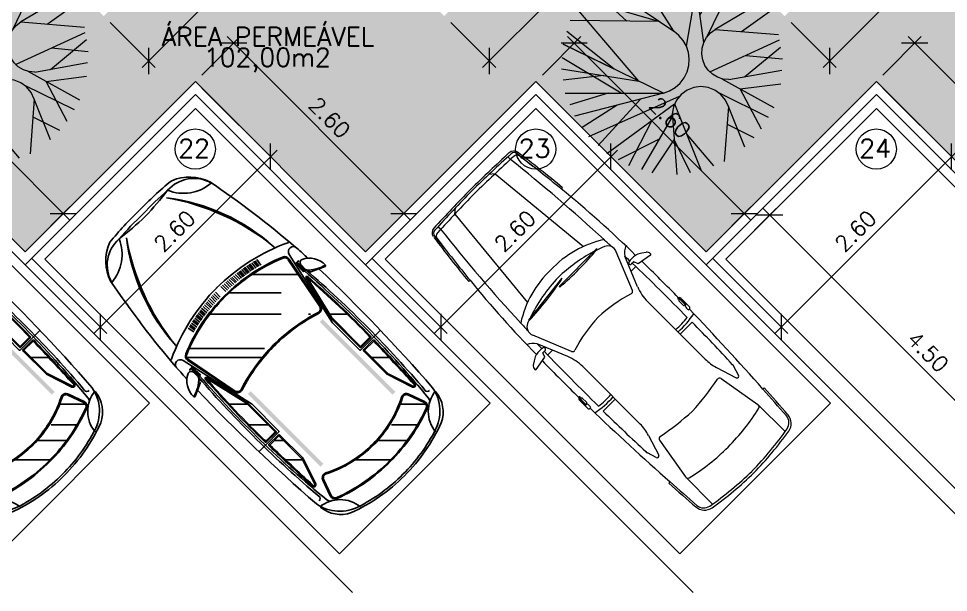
# Model space of a CAD drawing. Header units: millimetres. Extents: x 521 to 1055, y 261 to 520.
# Drawn here: x 554.62 to 564.66, y 462.33 to 468.52 of the extents above; entities that cross this region are included whole.
import ezdxf
from ezdxf.enums import TextEntityAlignment as Align

# ---------------------------------------------------------------- set-up
doc = ezdxf.new("R2010")
doc.units = ezdxf.units.MM
doc.linetypes.add('CONTINU', pattern=[0])
doc.layers.add('0.1', color=8, linetype='Continuous', lineweight=13)
doc.layers.add('layout', color=1, linetype='Continuous')
doc.styles.add('ROMANS', font='romans')
doc.styles.get("Standard").update_dxf_attribs({"font": 'romans.shx'})
doc.dimstyles.new('Fares Eng - 50', dxfattribs={"dimscale": 2, "dimtxt": 0.085, "dimasz": 0.1, "dimexe": 0.05, "dimexo": 0.05, "dimgap": 0.04, "dimtad": 1, "dimzin": 4, "dimdsep": 46, "dimtxsty": 'ROMANS', "dimblk1": 'OBLIQUE', "dimblk2": 'OBLIQUE', "dimsah": 1, "dimcen": 0.05, "dimdle": 0.05, "dimclrd": 8, "dimclre": 8, "dimclrt": 8, "dimaunit": 1, "dimadec": 0, "dimazin": 0, "dimtfac": 1, "dimtix": 1, "dimtmove": 2, "dimatfit": 0, "dimldrblk": 'OPEN90', "dimfxl": 1, "dimtolj": 1, "dimtzin": 0, "dimarcsym": 0})

# ---------------------------------------------------------------- blocks, each defined once
blk = doc.blocks.new('ÁREA')
for p in [(0.00005, 0.003762), (0, 0)]:
    blk.add_attdef('COMPARTIMENTO', text='', height=0.0025).set_placement(p, align=Align.CENTER)
at = {"color": 1}
for p in [(-0.00005, -0.003762), (-0.000099, -0.007523)]:
    blk.add_attdef('ÁREA', text='', height=0.002, dxfattribs=at).set_placement(p, align=Align.CENTER)
blk = doc.blocks.new('_OBLIQUE')
at = {"color": 0, "linetype": 'ByBlock'}
blk.add_line((-0.5, -0.5), (0.5, 0.5), dxfattribs=at)
blk = doc.blocks.new('*D2702')
at = {"layer": '0.1', "color": 8, "linetype": 'CONTINU', "lineweight": -2, "transparency": 16777216}
for p, q in [((563.957, 467.771), (564.768, 466.96)), ((562.788, 465.121), (564.768, 467.101)), ((562.119, 465.932), (562.929, 465.121))]:
    blk.add_line(p, q, dxfattribs=at)
at = {"layer": 'DEFPOINTS', "color": 0, "linetype": 'CONTINU', "lineweight": -2, "transparency": 16777216}
for p in [(563.886, 467.841), (564.697, 467.031), (562.048, 466.003)]:
    blk.add_point(p, dxfattribs=at)
at = {"layer": '0.1', "color": 8, "linetype": 'CONTINU', "lineweight": -2, "transparency": 16777216, "xscale": 0.2, "yscale": 0.2, "zscale": 0.2}
for p, rotation in [((564.697, 467.031), 44.99999999999558), ((562.858, 465.192), 224.9999999999956)]:
    blk.add_blockref('_OBLIQUE', p, dxfattribs=dict(at, rotation=rotation))
at = {"layer": '0.1', "color": 8, "linetype": 'CONTINU', "transparency": 16777216, "insert": (563.661, 466.228), "char_height": 0.17, "attachment_point": 5, "rotation": 45, "style": 'ROMANS'}
blk.add_mtext('\\A1;2.60', dxfattribs=at)
blk = doc.blocks.new('_Open90')
at = {"color": 0, "linetype": 'ByBlock', "lineweight": -2}
for p, q in [((0, 0), (-1, 0)), ((-0.5, 0.5), (0, 0)), ((0, 0), (-0.5, -0.5))]:
    blk.add_line(p, q, dxfattribs=at)
blk = doc.blocks.new('*D2703')
at = {"layer": '0.1', "color": 8, "linetype": 'CONTINU', "lineweight": -2, "transparency": 16777216}
for p, q in [((563.957, 467.912), (564.37, 468.326)), ((566.209, 466.346), (564.229, 468.326)), ((565.795, 466.074), (566.209, 466.487))]:
    blk.add_line(p, q, dxfattribs=at)
at = {"layer": 'DEFPOINTS', "color": 0, "linetype": 'CONTINU', "lineweight": -2, "transparency": 16777216}
for p in [(564.3, 468.255), (563.886, 467.841), (565.725, 466.003)]:
    blk.add_point(p, dxfattribs=at)
at = {"layer": '0.1', "color": 8, "linetype": 'CONTINU', "lineweight": -2, "transparency": 16777216, "xscale": 0.2, "yscale": 0.2, "zscale": 0.2}
for p, rotation in [((564.3, 468.255), 134.9999999999938), ((566.138, 466.416), 314.9999999999938)]:
    blk.add_blockref('_OBLIQUE', p, dxfattribs=dict(at, rotation=rotation))
at = {"layer": '0.1', "color": 8, "linetype": 'CONTINU', "transparency": 16777216, "insert": (565.336, 467.452), "char_height": 0.17, "attachment_point": 5, "rotation": 315, "style": 'ROMANS'}
blk.add_mtext('\\A1;2.60', dxfattribs=at)
blk = doc.blocks.new('*D2704')
at = {"layer": '0.1', "color": 8, "linetype": 'CONTINU', "lineweight": -2, "transparency": 16777216}
for p, q in [((560.28, 467.771), (561.091, 466.96)), ((559.111, 465.121), (561.091, 467.101)), ((558.442, 465.932), (559.252, 465.121))]:
    blk.add_line(p, q, dxfattribs=at)
at = {"layer": 'DEFPOINTS', "color": 0, "linetype": 'CONTINU', "lineweight": -2, "transparency": 16777216}
for p in [(560.209, 467.841), (561.02, 467.031), (558.371, 466.003)]:
    blk.add_point(p, dxfattribs=at)
at = {"layer": '0.1', "color": 8, "linetype": 'CONTINU', "lineweight": -2, "transparency": 16777216, "xscale": 0.2, "yscale": 0.2, "zscale": 0.2}
for p, rotation in [((561.02, 467.031), 44.99999999999558), ((559.182, 465.192), 224.9999999999956)]:
    blk.add_blockref('_OBLIQUE', p, dxfattribs=dict(at, rotation=rotation))
at = {"layer": '0.1', "color": 8, "linetype": 'CONTINU', "transparency": 16777216, "insert": (559.984, 466.228), "char_height": 0.17, "attachment_point": 5, "rotation": 45, "style": 'ROMANS'}
blk.add_mtext('\\A1;2.60', dxfattribs=at)
blk = doc.blocks.new('*D2705')
at = {"layer": '0.1', "color": 8, "linetype": 'CONTINU', "lineweight": -2, "transparency": 16777216}
for p, q in [((560.28, 467.912), (560.694, 468.326)), ((562.532, 466.346), (560.552, 468.326)), ((562.119, 466.074), (562.532, 466.487))]:
    blk.add_line(p, q, dxfattribs=at)
at = {"layer": 'DEFPOINTS', "color": 0, "linetype": 'CONTINU', "lineweight": -2, "transparency": 16777216}
for p in [(560.623, 468.255), (560.209, 467.841), (562.048, 466.003)]:
    blk.add_point(p, dxfattribs=at)
at = {"layer": '0.1', "color": 8, "linetype": 'CONTINU', "lineweight": -2, "transparency": 16777216, "xscale": 0.2, "yscale": 0.2, "zscale": 0.2}
for p, rotation in [((560.623, 468.255), 134.9999999999938), ((562.461, 466.416), 314.9999999999938)]:
    blk.add_blockref('_OBLIQUE', p, dxfattribs=dict(at, rotation=rotation))
at = {"layer": '0.1', "color": 8, "linetype": 'CONTINU', "transparency": 16777216, "insert": (561.659, 467.452), "char_height": 0.17, "attachment_point": 5, "rotation": 315, "style": 'ROMANS'}
blk.add_mtext('\\A1;2.60', dxfattribs=at)
blk = doc.blocks.new('*D2706')
at = {"layer": '0.1', "color": 8, "linetype": 'CONTINU', "lineweight": -2, "transparency": 16777216}
for p, q in [((556.603, 467.771), (557.414, 466.96)), ((555.434, 465.121), (557.414, 467.101)), ((554.765, 465.932), (555.575, 465.121))]:
    blk.add_line(p, q, dxfattribs=at)
at = {"layer": 'DEFPOINTS', "color": 0, "linetype": 'CONTINU', "lineweight": -2, "transparency": 16777216}
for p in [(556.532, 467.841), (557.343, 467.031), (554.694, 466.003)]:
    blk.add_point(p, dxfattribs=at)
at = {"layer": '0.1', "color": 8, "linetype": 'CONTINU', "lineweight": -2, "transparency": 16777216, "xscale": 0.2, "yscale": 0.2, "zscale": 0.2}
for p, rotation in [((557.343, 467.031), 44.99999999999558), ((555.505, 465.192), 224.9999999999956)]:
    blk.add_blockref('_OBLIQUE', p, dxfattribs=dict(at, rotation=rotation))
at = {"layer": '0.1', "color": 8, "linetype": 'CONTINU', "transparency": 16777216, "insert": (556.307, 466.228), "char_height": 0.17, "attachment_point": 5, "rotation": 45, "style": 'ROMANS'}
blk.add_mtext('\\A1;2.60', dxfattribs=at)
blk = doc.blocks.new('*D2707')
at = {"layer": '0.1', "color": 8, "linetype": 'CONTINU', "lineweight": -2, "transparency": 16777216}
for p, q in [((556.603, 467.912), (557.017, 468.326)), ((558.855, 466.346), (556.875, 468.326)), ((558.442, 466.074), (558.855, 466.487))]:
    blk.add_line(p, q, dxfattribs=at)
at = {"layer": 'DEFPOINTS', "color": 0, "linetype": 'CONTINU', "lineweight": -2, "transparency": 16777216}
for p in [(556.946, 468.255), (556.532, 467.841), (558.371, 466.003)]:
    blk.add_point(p, dxfattribs=at)
at = {"layer": '0.1', "color": 8, "linetype": 'CONTINU', "lineweight": -2, "transparency": 16777216, "xscale": 0.2, "yscale": 0.2, "zscale": 0.2}
for p, rotation in [((556.946, 468.255), 134.9999999999938), ((558.784, 466.416), 314.9999999999938)]:
    blk.add_blockref('_OBLIQUE', p, dxfattribs=dict(at, rotation=rotation))
at = {"layer": '0.1', "color": 8, "linetype": 'CONTINU', "transparency": 16777216, "insert": (557.982, 467.452), "char_height": 0.17, "attachment_point": 5, "rotation": 315, "style": 'ROMANS'}
blk.add_mtext('\\A1;2.60', dxfattribs=at)
blk = doc.blocks.new('*D2709')
at = {"layer": '0.1', "color": 8, "linetype": 'CONTINU', "lineweight": -2, "transparency": 16777216}
for p, q in [((552.926, 467.912), (553.34, 468.326)), ((555.178, 466.346), (553.198, 468.326)), ((554.765, 466.074), (555.178, 466.487))]:
    blk.add_line(p, q, dxfattribs=at)
at = {"layer": 'DEFPOINTS', "color": 0, "linetype": 'CONTINU', "lineweight": -2, "transparency": 16777216}
for p in [(553.269, 468.255), (552.855, 467.841), (554.694, 466.003)]:
    blk.add_point(p, dxfattribs=at)
at = {"layer": '0.1', "color": 8, "linetype": 'CONTINU', "lineweight": -2, "transparency": 16777216, "xscale": 0.2, "yscale": 0.2, "zscale": 0.2}
for p, rotation in [((553.269, 468.255), 134.9999999999938), ((555.107, 466.416), 314.9999999999938)]:
    blk.add_blockref('_OBLIQUE', p, dxfattribs=dict(at, rotation=rotation))
at = {"layer": '0.1', "color": 8, "linetype": 'CONTINU', "transparency": 16777216, "insert": (554.305, 467.452), "char_height": 0.17, "attachment_point": 5, "rotation": 315, "style": 'ROMANS'}
blk.add_mtext('\\A1;2.60', dxfattribs=at)
blk = doc.blocks.new('*D2717')
at = {"layer": '0.1', "color": 8, "linetype": 'CONTINU', "lineweight": -2, "transparency": 16777216}
for p, q in [((557.452, 470.316), (557.936, 469.831)), ((555.957, 467.993), (557.936, 469.973)), ((555.613, 468.478), (556.098, 467.993))]:
    blk.add_line(p, q, dxfattribs=at)
at = {"layer": 'DEFPOINTS', "color": 0, "linetype": 'CONTINU', "lineweight": -2, "transparency": 16777216}
for p in [(557.381, 470.387), (557.866, 469.902), (555.542, 468.548)]:
    blk.add_point(p, dxfattribs=at)
at = {"layer": '0.1', "color": 8, "linetype": 'CONTINU', "lineweight": -2, "transparency": 16777216, "xscale": 0.2, "yscale": 0.2, "zscale": 0.2}
for p, rotation in [((557.866, 469.902), 44.99999999999823), ((556.027, 468.064), 224.9999999999982)]:
    blk.add_blockref('_OBLIQUE', p, dxfattribs=dict(at, rotation=rotation))
at = {"layer": '0.1', "color": 8, "linetype": 'CONTINU', "transparency": 16777216, "insert": (556.83, 469.099), "char_height": 0.17, "attachment_point": 5, "rotation": 45, "style": 'ROMANS'}
blk.add_mtext('\\A1;2.60', dxfattribs=at)
blk = doc.blocks.new('*D2719')
at = {"layer": '0.1', "color": 8, "linetype": 'CONTINU', "lineweight": -2, "transparency": 16777216}
for p, q in [((561.129, 470.316), (561.613, 469.831)), ((559.634, 467.993), (561.613, 469.973)), ((559.29, 468.478), (559.775, 467.993))]:
    blk.add_line(p, q, dxfattribs=at)
at = {"layer": 'DEFPOINTS', "color": 0, "linetype": 'CONTINU', "lineweight": -2, "transparency": 16777216}
for p in [(561.058, 470.387), (561.543, 469.902), (559.219, 468.548)]:
    blk.add_point(p, dxfattribs=at)
at = {"layer": '0.1', "color": 8, "linetype": 'CONTINU', "lineweight": -2, "transparency": 16777216, "xscale": 0.2, "yscale": 0.2, "zscale": 0.2}
for p, rotation in [((561.543, 469.902), 44.99999999999823), ((559.704, 468.064), 224.9999999999982)]:
    blk.add_blockref('_OBLIQUE', p, dxfattribs=dict(at, rotation=rotation))
at = {"layer": '0.1', "color": 8, "linetype": 'CONTINU', "transparency": 16777216, "insert": (560.507, 469.099), "char_height": 0.17, "attachment_point": 5, "rotation": 45, "style": 'ROMANS'}
blk.add_mtext('\\A1;2.60', dxfattribs=at)
blk = doc.blocks.new('*D2721')
at = {"layer": '0.1', "color": 8, "linetype": 'CONTINU', "lineweight": -2, "transparency": 16777216}
for p, q in [((564.806, 470.316), (565.29, 469.831)), ((563.31, 467.993), (565.29, 469.973)), ((562.967, 468.478), (563.452, 467.993))]:
    blk.add_line(p, q, dxfattribs=at)
at = {"layer": 'DEFPOINTS', "color": 0, "linetype": 'CONTINU', "lineweight": -2, "transparency": 16777216}
for p in [(564.735, 470.387), (565.22, 469.902), (562.896, 468.548)]:
    blk.add_point(p, dxfattribs=at)
at = {"layer": '0.1', "color": 8, "linetype": 'CONTINU', "lineweight": -2, "transparency": 16777216, "xscale": 0.2, "yscale": 0.2, "zscale": 0.2}
for p, rotation in [((565.22, 469.902), 44.99999999999823), ((563.381, 468.064), 224.9999999999982)]:
    blk.add_blockref('_OBLIQUE', p, dxfattribs=dict(at, rotation=rotation))
at = {"layer": '0.1', "color": 8, "linetype": 'CONTINU', "transparency": 16777216, "insert": (564.184, 469.099), "char_height": 0.17, "attachment_point": 5, "rotation": 45, "style": 'ROMANS'}
blk.add_mtext('\\A1;2.60', dxfattribs=at)
blk = doc.blocks.new('*D3017')
at = {"layer": '0.1', "color": 8, "linetype": 'CONTINU', "lineweight": -2, "transparency": 16777216}
for p, q in [((562.331, 465.994), (562.805, 466.469)), ((565.987, 463.145), (562.663, 466.469)), ((565.513, 462.812), (565.987, 463.287))]:
    blk.add_line(p, q, dxfattribs=at)
at = {"layer": 'DEFPOINTS', "color": 0, "linetype": 'CONTINU', "lineweight": -2, "transparency": 16777216}
for p in [(562.734, 466.398), (562.26, 465.924), (565.442, 462.742)]:
    blk.add_point(p, dxfattribs=at)
at = {"layer": '0.1', "color": 8, "linetype": 'CONTINU', "lineweight": -2, "transparency": 16777216, "xscale": 0.2, "yscale": 0.2, "zscale": 0.2}
for p, rotation in [((562.734, 466.398), 135), ((565.916, 463.216), 315)]:
    blk.add_blockref('_OBLIQUE', p, dxfattribs=dict(at, rotation=rotation))
at = {"layer": '0.1', "color": 8, "linetype": 'CONTINU', "transparency": 16777216, "insert": (564.442, 464.924), "char_height": 0.17, "attachment_point": 5, "rotation": 315, "style": 'ROMANS'}
blk.add_mtext('\\A1;4.50', dxfattribs=at)
blk = doc.blocks.new('Car')
at = {"layer": 'layout', "color": 8}
for p, q in [((-44.43, -116.85), (-45.51, -110.71)), ((-42.49, -116.36), (-43.57, -110.21)), ((-41.09, -116.03), (-42.02, -109.83)), ((-39.13, -115.58), (-40.07, -109.37)), ((-37.18, -115.15), (-38.11, -108.94)), ((-35.76, -114.86), (-36.55, -108.6)), ((-33.8, -114.47), (-34.58, -108.2)), ((-31.83, -114.1), (-32.61, -107.82)), ((-30.4, -113.85), (-31.03, -107.55)), ((-28.42, -113.52), (-29.04, -107.35)), ((-26.44, -113.22), (-27.05, -107.15)), ((-25.01, -112.96), (-25.46, -106.96)), ((-23.02, -112.81), (-23.5, -106.37)), ((-21.18, -112.51), (-21.34, -106.1)), ((-19.19, -112.29), (-19.35, -105.87)), ((-17.19, -112.08), (-17.35, -105.66)), ((-15.75, -111.95), (-15.75, -105.51)), ((-13.75, -111.84), (-13.75, -105.34)), ((-11.75, -111.64), (-11.75, -105.19)), ((-9.75, -111.52), (-9.75, -105.07)), ((-7.75, -111.42), (-7.75, -104.97)), ((-5.75, -111.35), (-5.75, -104.89)), ((-3.75, -111.3), (-3.75, -104.83)), ((3.75, -111.3), (3.75, -104.83)), ((5.75, -111.35), (5.75, -104.89)), ((7.75, -111.42), (7.75, -104.97)), ((9.75, -111.52), (9.75, -105.07)), ((11.75, -111.64), (11.75, -105.19)), ((13.75, -111.84), (13.75, -105.34)), ((15.75, -111.95), (15.75, -105.51)), ((17.19, -112.08), (17.35, -105.66)), ((19.19, -112.29), (19.35, -105.87)), ((21.18, -112.51), (21.34, -106.1)), ((23.02, -112.81), (23.5, -106.37)), ((25.01, -112.96), (25.46, -106.96)), ((26.44, -113.22), (27.05, -107.15)), ((28.42, -113.52), (29.04, -107.35)), ((30.4, -113.85), (31.03, -107.55)), ((31.83, -114.1), (32.61, -107.82)), ((33.8, -114.47), (34.58, -108.2)), ((35.76, -114.86), (36.55, -108.6)), ((37.18, -115.15), (38.11, -108.94)), ((39.13, -115.58), (40.07, -109.37)), ((41.09, -116.03), (42.02, -109.83)), ((42.49, -116.36), (43.57, -110.21)), ((44.43, -116.85), (45.51, -110.71)), ((25.24, -163.06), (-22.09, -115.73)), ((39.58, -148.72), (5.2, -114.34)), ((63.09, -147.96), (32.62, -117.49)), ((-53.79, -202.87), (-70.44, -128.84)), ((-15.9, -179.27), (-66.05, -129.13)), ((-8.41, -174.64), (-58.24, -124.81)), ((53.79, -202.87), (70.44, -128.84)), ((-67.28, -131.91), (-57.03, -183.84)), ((-66.3, -131.69), (-56.05, -183.63)), ((56.05, -183.63), (66.3, -131.69)), ((57.03, -183.84), (67.28, -131.91)), ((-71.36, -149.65), (-71.45, -143.34)), ((-70.36, -149.36), (-70.51, -139.97)), ((-69.36, -149.11), (-69.51, -139.91)), ((-68.41, -148.9), (-68.73, -139.87)), ((68.41, -148.9), (68.73, -139.87)), ((69.36, -149.11), (69.51, -139.91)), ((70.36, -149.36), (70.51, -139.97)), ((71.36, -149.65), (71.45, -143.34)), ((-86.25, -160.56), (-73.15, -154.66)), ((-72.41, -153.97), (-71.35, -150.37)), ((-56.87, -198.54), (-66.97, -155.83)), ((-55.9, -198.31), (-66, -155.6)), ((55.9, -198.31), (66, -155.6)), ((56.87, -198.54), (66.97, -155.83)), ((72.41, -153.97), (71.35, -150.37)), ((86.25, -160.56), (73.15, -154.66)), ((44.78, -182.6), (43.44, -181.26)), ((-56.77, -200.19), (-68.78, -188.17)), ((-56.77, -237.2), (-56.77, -199.46)), ((-55.77, -237.2), (-55.77, -199.46)), ((55.77, -237.2), (55.77, -199.46)), ((56.77, -237.2), (56.77, -199.46)), ((69.26, -207.08), (57.61, -195.43)), ((-53.77, -238.7), (-53.77, -203.1)), ((53.77, -238.7), (53.77, -203.1)), ((-56.77, -227.76), (-69.33, -215.2)), ((-80.7, -239.7), (-54.77, -239.7)), ((-68.29, -237.2), (-69.16, -236.33)), ((-69.14, -237.2), (-56.77, -237.2)), ((-69.14, -238.2), (-56.77, -238.2)), ((-56.77, -241.37), (-69.05, -241.37)), ((-56.77, -242.37), (-69.05, -242.37)), ((-56.77, -248.72), (-62.9, -242.59)), ((-56.77, -272.37), (-56.77, -242.37)), ((-55.77, -272.37), (-55.77, -242.37)), ((80.7, -239.7), (54.77, -239.7)), ((55.77, -272.37), (55.77, -242.37)), ((69.14, -237.2), (56.77, -237.2)), ((69.14, -238.2), (56.77, -238.2)), ((56.77, -241.37), (69.05, -241.37)), ((56.77, -242.37), (69.05, -242.37)), ((56.77, -272.37), (56.77, -242.37)), ((68.35, -263.53), (56.77, -251.95)), ((-57.03, -273.82), (-68.34, -262.52)), ((-65.15, -298.28), (-56.97, -273.63)), ((-64.2, -298.6), (-56.02, -273.95)), ((64.2, -298.6), (56.02, -273.95)), ((65.15, -298.28), (56.97, -273.63)), ((-57.23, -300.94), (-62.7, -316.26)), ((-56.28, -301.28), (-61.75, -316.6)), ((61.89, -318.84), (44.86, -301.81)), ((61.75, -316.6), (56.28, -301.28)), ((62.7, -316.26), (57.23, -300.94)), ((1.56, -332.42), (-21.83, -309.02)), ((25.07, -330.56), (5.54, -311.03)), ((42.49, -327.02), (25.24, -309.77))]:
    blk.add_line(p, q, dxfattribs=at)
for centre, radius, start, end in [((-7.78, -326.68), 326.77, 88.63509, 95.77261), ((7.78, -326.68), 326.77, 84.22739, 91.36491), ((-34.26, -38.31), 32.93, 86.56245, 164.49582), ((-69.02, 10.38), 39.99, 274.33929, 336.71898), ((-25.61, -41.18), 42.46, 111.77904, 161.65444), ((-40.25, -4.54), 3, 97.67397, 111.77904), ((-10.03, -339.28), 334.59, 88.28197, 93.81346), ((10.07, 328.42), 336.52, 262.76955, 268.28512), ((10.03, -339.28), 334.59, 86.18654, 91.71803), ((-10.07, 328.42), 336.52, 271.71488, 277.23045), ((34.26, -38.31), 32.93, 15.50418, 93.43755), ((69.02, 10.38), 39.99, 203.28102, 265.66071), ((40.25, -4.54), 3, 68.22096, 82.32603), ((25.61, -41.18), 42.46, 18.34556, 68.22096), ((122.71, -124.56), 188.48, 142.42971, 176.62369), ((155.62, -136.85), 222.3, 145.09295, 173.96045), ((-155.62, -136.85), 222.3, 6.03955, 34.90705), ((-122.71, -124.56), 188.48, 3.37631, 37.57029), ((866.83, -205.61), 949.54, 169.20805, 175.34334), ((-866.83, -205.61), 949.54, 4.65666, 10.79195), ((0.52, -286.47), 183.69, 90, 115.07814), ((-0.52, -286.47), 183.69, 64.92186, 90), ((-64.45, -113.59), 1, 172.72578, 290.59687), ((0.02, -280.42), 167.16, 90.00647, 112.62321), ((-0.02, -280.42), 167.16, 67.37679, 89.99353), ((64.45, -113.59), 1, 249.40313, 7.27422), ((-77.76, -119.19), 1, 174.77267, 295.07814), ((0.02, -280.45), 166.19, 90.00846, 112.62516), ((-0.02, -280.42), 166.16, 67.37679, 89.99349), ((77.76, -119.19), 1, 244.92186, 5.22733), ((1565.62, -198.2), 1646.72, 177.62048, 178.09716), ((-75.03, -129.55), 4.65, 8.74906, 183.51846), ((-62.41, -130.76), 5, 111.95359, 193.30168), ((-62.41, -130.76), 4, 111.95359, 193.55432), ((62.41, -130.76), 4.01, 346.52867, 68.12941), ((62.41, -130.76), 5, 346.69832, 68.04641), ((75.03, -129.55), 4.65, 356.48154, 171.25094), ((-1565.62, -198.2), 1646.72, 1.90284, 2.37952), ((-72.5, -140.1), 1, 0.88902, 98.06761), ((-71.51, -139.99), 1, 0.88902, 95.22344), ((-70.51, -139.92), 1, 0.88902, 92.38995), ((-69.73, -139.9), 1, 2.00313, 90.18429), ((69.73, -139.9), 1, 89.81571, 177.99687), ((70.51, -139.92), 1, 87.61005, 179.11098), ((71.51, -139.99), 1, 84.77656, 179.11098), ((72.5, -140.1), 1, 81.93239, 179.11098), ((-67.04, -159.13), 20.41, 115.20324, 181.93489), ((-74.45, -143.38), 3, 0.88902, 115.20324), ((74.45, -143.38), 3, 64.79676, 179.11098), ((67.04, -159.13), 20.41, 358.06511, 64.79676), ((-94.89, -128.71), 31.99, 283.47064, 317.39271), ((940.68, -224.07), 1014.72, 175.8385, 184.81509), ((936.35, -221.13), 1008.45, 175.93968, 185.43335), ((-72.36, -149.67), 1, 287.94037, 0.88902), ((-71.36, -149.37), 1, 285.26496, 0.88902), ((770.41, -218.88), 840.75, 175.69294, 181.2505), ((-70.36, -149.13), 1, 282.62123, 0.88902), ((770.41, -218.88), 839.75, 175.69435, 181.2501), ((-69.41, -148.93), 1, 280.11964, 2.00313), ((-66.97, -155.83), 1, 13.30168, 174.5453), ((66.97, -155.83), 1, 5.4547, 166.69832), ((-770.41, -218.88), 839.75, 358.7499, 4.30565), ((-936.35, -221.13), 1008.45, 354.56665, 4.06032), ((-770.41, -218.88), 840.75, 358.7495, 4.30706), ((69.41, -148.93), 1, 177.99687, 259.88036), ((70.36, -149.13), 1, 179.11098, 257.37877), ((71.36, -149.37), 1, 179.11098, 254.73504), ((-940.68, -224.07), 1014.72, 355.18491, 4.1615), ((94.89, -128.71), 31.99, 222.60729, 256.52936), ((72.36, -149.67), 1, 179.11098, 252.05963), ((73.37, -153.69), 1, 196.42989, 257.76689), ((-86.47, -159.58), 1, 193.81658, 282.23311), ((1565.62, -198.2), 1646.72, 178.60166, 183.97585), ((-1565.62, -198.2), 1646.72, 356.02415, 1.39834), ((86.47, -159.58), 1, 257.76689, 346.18342), ((0, -344.99), 166.48, 90, 107.81843), ((0, -344.99), 165.48, 90, 107.81843), ((0, -344.99), 166.48, 72.18157, 90), ((0, -344.99), 165.48, 72.18157, 90), ((-52.17, -182.69), 5, 193.30168, 287.81843), ((-52.17, -182.69), 4, 193.55432, 287.81843), ((52.17, -182.69), 5, 252.18157, 346.69832), ((52.17, -182.69), 4, 252.18157, 346.44568), ((-60.77, -199.46), 4, 360, 13.30168), ((-60.77, -199.46), 5, 0, 13.30168), ((60.77, -199.46), 5, 166.69832, 180), ((60.77, -199.46), 4, 166.69832, 180), ((-54.77, -203.1), 1, 0, 13.30168), ((54.77, -203.1), 1, 166.69832, 180), ((-69.14, -237.2), 1, 181.58349, 270), ((-69.05, -242.37), 1, 90, 181.10658), ((9004.64, 48.66), 9079.35, 181.83701, 182.188638), ((9004.64, 48.66), 9078.35, 181.837091, 182.188581), ((-56.77, -237.2), 1, 270, 0), ((-56.77, -242.37), 1, 0, 90), ((-54.77, -238.7), 1, 270, 0), ((54.77, -238.7), 1, 180, 270), ((56.77, -237.2), 1, 180, 270), ((56.77, -242.37), 1, 90, 180), ((-9004.64, 48.66), 9078.35, 357.811419, 358.162909), ((-9004.64, 48.66), 9079.35, 357.811362, 358.16299), ((69.05, -242.37), 1, 358.89342, 90), ((69.14, -237.2), 1, 270, 358.41651), ((-60.77, -272.37), 4, 341.65255, 360), ((-60.77, -272.37), 5, 341.65255, 360), ((60.77, -272.37), 5, 180, 198.34745), ((60.77, -272.37), 4, 180, 198.34745), ((-66.1, -297.97), 2, 183.07381, 341.65255), ((-66.1, -297.97), 1, 183.44048, 341.65255), ((-52.52, -302.63), 5, 63.13567, 160.34618), ((-52.52, -302.63), 4, 63.13567, 160.34618), ((0, -198.95), 112.22, 243.13567, 270), ((0, -198.95), 111.22, 243.13567, 270), ((0, -198.95), 111.22, 270, 296.86433), ((0, -198.95), 112.22, 270, 296.86433), ((52.52, -302.63), 5, 19.65382, 116.86433), ((52.52, -302.63), 4, 19.65382, 116.86433), ((66.1, -297.97), 2, 198.34745, 356.92619), ((66.1, -297.97), 1, 198.34745, 356.55952), ((-39.09, -305.57), 38.64, 190.15024, 253.62481), ((-73.29, -309.38), 3, 270, 5.58191), ((39.09, -305.57), 38.64, 286.37519, 349.84976), ((73.29, -309.38), 3, 174.41809, 270), ((-79.74, -346.47), 30, 5.25839, 84.71276), ((-46.79, -314.36), 30, 185.58191, 244.44103), ((-62.59, -316.14), 5, 185.43335, 247.79793), ((-57.99, -317.94), 5, 160.34618, 249.50595), ((-57.99, -317.94), 4, 160.34618, 249.50595), ((0, -162.8), 170.63, 249.50595, 270), ((0, -162.8), 169.63, 249.50595, 270), ((0, -162.8), 169.63, 270, 290.49405), ((0, -162.8), 170.63, 270, 290.49405), ((79.74, -346.47), 30, 95.28724, 174.74161), ((57.99, -317.94), 4, 290.49405, 19.65382), ((57.99, -317.94), 5, 290.49405, 19.65382), ((46.79, -314.36), 30, 295.55897, 354.41809), ((62.59, -316.14), 5, 292.20207, 354.56665), ((0, -181.6), 170.63, 249.50595, 270), ((0, -181.6), 168.63, 252.23915, 270), ((0, -181.6), 170.63, 270, 290.49405), ((0, -181.6), 168.63, 270, 287.76085)]:
    blk.add_arc(centre, radius, start, end, dxfattribs=at)
for points in [[(-49.6, -290.37), (-45.84, -290.37), (-49.6, -194.01), (-45.84, -194.01)], [(49.6, -290.37), (45.84, -290.37), (49.6, -194.01), (45.84, -194.01)]]:
    blk.add_solid(points, dxfattribs=at)
blk = doc.blocks.new('TEMPRA3')
for p, q in [((-0.157, 0.823), (-0.131, 0.862)), ((-0.075, 0.872), (-0.101, 0.713)), ((-0.085, 0.882), (-0.082, 0.882)), ((-1.26, 0.697), (-1.26, 0.716)), ((-0.101, 0.713), (-0.151, 0.694)), ((1.806, 0.709), (1.807, 0.728)), ((0.058, 0.464), (-0.363, 0.637)), ((0.069, 0.533), (-0.261, 0.669)), ((-0.151, 0.694), (-0.151, 0.656)), ((-0.098, 0.674), (-0.098, 0.602)), ((0.756, 0.496), (0.756, 0.679)), ((1.515, 0.629), (1.414, 0.659)), ((1.287, 0.519), (1.517, 0.592)), ((1.406, 0.471), (1.886, 0.553)), ((0.687, 0.496), (0.259, 0.496)), ((1.136, 0.496), (0.756, 0.496)), ((0.058, -0.464), (-0.363, -0.637)), ((0.687, -0.496), (0.259, -0.496)), ((1.136, -0.496), (0.756, -0.496)), ((0.756, -0.496), (0.756, -0.679)), ((1.406, -0.471), (1.886, -0.553)), ((0.069, -0.533), (-0.261, -0.669)), ((-0.098, -0.674), (-0.098, -0.602)), ((1.287, -0.519), (1.517, -0.592)), ((-1.26, -0.697), (-1.26, -0.716)), ((-0.151, -0.694), (-0.151, -0.656)), ((-0.101, -0.713), (-0.151, -0.694)), ((1.515, -0.629), (1.414, -0.659)), ((-0.075, -0.872), (-0.101, -0.713)), ((1.806, -0.709), (1.807, -0.728)), ((-0.157, -0.823), (-0.131, -0.862)), ((-0.085, -0.882), (-0.082, -0.882))]:
    blk.add_line(p, q)
at = {"color": 9}
for p, q in [((0.49, 0.777), (0.614, 0.777)), ((0.49, 0.767), (0.567, 0.767)), ((0.577, 0.757), (0.577, 0.748)), ((0.634, 0.757), (0.634, 0.748)), ((-1.869, 0.63), (-1.647, 0.654)), ((-1.875, 0.533), (-1.914, 0.533)), ((-0.527, 0.509), (-0.536, 0.509)), ((-0.536, 0.509), (-0.532, -0.064)), ((1.886, 0.553), (2.3, 0.553)), ((-1.881, 0.307), (-0.653, 0.428)), ((0.687, 0.496), (0.756, 0.496)), ((-1.881, 0.307), (-1.924, 0.254)), ((-0.568, 0.016), (-0.577, 0.017)), ((-0.568, 0.015), (-0.577, 0.014)), ((-0.577, 0.014), (-0.51, -0.555)), ((-0.532, -0.064), (-0.523, -0.064)), ((-1.881, -0.308), (-1.924, -0.255)), ((-1.881, -0.307), (-0.653, -0.428)), ((0.687, -0.496), (0.756, -0.496)), ((-1.875, -0.533), (-1.914, -0.533)), ((-0.51, -0.555), (-0.501, -0.554)), ((1.886, -0.553), (2.3, -0.553)), ((-1.869, -0.631), (-1.647, -0.655)), ((0.49, -0.767), (0.567, -0.767)), ((0.49, -0.777), (0.614, -0.777)), ((0.577, -0.757), (0.577, -0.748)), ((0.634, -0.757), (0.634, -0.748))]:
    blk.add_line(p, q, dxfattribs=at)
for points in [[(0.486, 0.76), (0.486, 0.749, 0.414214), (0.496, 0.739), (0.558, 0.739, 0.414214), (0.568, 0.749), (0.568, 0.759)], [(0.486, -0.76), (0.486, -0.749, -0.414214), (0.496, -0.739), (0.558, -0.739, -0.414214), (0.568, -0.749), (0.568, -0.759)]]:
    blk.add_lwpolyline(points, format="xyb", dxfattribs=at)
for centre, radius, start, end in [((0.052, 0.685), 0.25, 146.5293, 160.4209), ((-0.079, 0.816), 0.0696, 117.5198, 138.9652), ((-0.092, 0.841), 0.0416, 80.8067, 117.5198), ((-0.083, 0.874), 0.00833, 350.8067, 80.8067), ((0.026, -12.748), 13.526, 95.4579, 98.0767), ((-0.091, -10.408), 11.166, 90.4891, 96.0118), ((0.075, 0.7), 0.267, 168.223, 189.9837), ((-0.143, 0.755), 0.0434, 160.4209, 180), ((0.213, -22.305), 23.067, 89.3717, 90.7606), ((0.213, -22.305), 23.067, 89.0973, 89.3437), ((0.115, -25.837), 26.599, 86.3544, 88.8806), ((0.028, -29.336), 30.117, 85.8738, 86.6125), ((-1.864, 0.574), 0.07, 98.0767, 178.0551), ((-0.403, 0.55), 0.0959, 65.2249, 157.5632), ((0.355, -17.256), 17.935, 91.743, 91.9698), ((0.355, -17.256), 17.935, 88.9571, 91.6179), ((-0.298, 0.555), 0.987, 356.5337, 7.1274), ((0.636, -17.099), 17.778, 87.5716, 89.6146), ((1.385, 0.564), 0.1, 73.296, 87.5716), ((1.509, 0.61), 0.02, 295.0881, 73.296), ((2.183, 0.56), 0.144, 10.2757, 85.2864), ((46.287, -1.061), 48.25, 178.0551, 178.7396), ((1.08, -0.033), 1.689, 158.4883, 161.8833), ((0.259, 0.996), 0.5, 247.6625, 270), ((1.136, 0.996), 0.5, 270, 287.5892), ((1.892, 0.523), 0.03, 17.6685, 101.6613), ((-0.298, 0.005), 2.281, 359.8835, 13.3775), ((-1.242, -0.033), 3.619, 0.5277, 9.8398), ((1.08, -0.033), 1.689, 163.0258, 178.8872), ((1.496, -0.036), 1.496, 161.9012, 178.6096), ((0.046, 0.438), 0.0288, 340.8387, 65.2249), ((1.415, 0.442), 0.03, 107.5892, 190.5643), ((-1.901, -0.176), 3.343, 3.0173, 10.5643), ((1.08, 0.033), 1.689, 181.1128, 199.382), ((-1.901, 0.176), 3.343, 349.4357, 356.9827), ((-0.298, -0.005), 2.281, 346.6225, 0.1165), ((-1.242, 0.033), 3.619, 350.1602, 359.4723), ((46.287, 1.06), 48.25, 181.2604, 181.9449), ((1.496, 0.036), 1.496, 181.3904, 198.0988), ((0.046, -0.438), 0.0288, 294.7751, 19.1613), ((0.259, -0.996), 0.5, 90, 112.3375), ((-0.298, -0.555), 0.987, 352.8726, 3.4663), ((1.136, -0.996), 0.5, 72.4108, 90), ((1.415, -0.442), 0.03, 169.4357, 252.4108), ((-1.864, -0.575), 0.07, 181.9449, 261.9233), ((1.08, 0.033), 1.689, 200.3288, 201.5117), ((1.08, 0.033), 1.689, 200.3288, 201.5117), ((-0.403, -0.55), 0.0959, 202.4368, 294.7751), ((1.509, -0.61), 0.02, 286.704, 64.9119), ((1.892, -0.523), 0.03, 258.3387, 342.3315), ((2.183, -0.56), 0.144, 274.7136, 349.7243), ((0.026, 12.748), 13.526, 261.9735, 264.5421), ((-0.091, 10.408), 11.166, 263.9882, 269.5109), ((0.355, 17.256), 17.935, 268.0302, 268.257), ((0.075, -0.7), 0.267, 170.0163, 191.777), ((0.355, 17.256), 17.935, 268.3821, 271.0429), ((0.636, 17.099), 17.778, 270.3854, 272.4284), ((1.385, -0.564), 0.1, 272.4284, 286.704), ((0.028, 29.336), 30.117, 273.3875, 274.1262), ((-0.143, -0.755), 0.0434, 180, 199.5791), ((0.052, -0.685), 0.25, 199.5791, 213.4707), ((0.213, 22.305), 23.067, 269.2394, 270.6283), ((0.213, 22.305), 23.067, 270.6563, 270.9027), ((0.115, 25.837), 26.599, 271.1194, 273.6456), ((-0.079, -0.816), 0.0696, 221.0348, 242.4802), ((-0.092, -0.841), 0.0416, 242.4802, 279.1933), ((-0.083, -0.874), 0.00833, 279.1933, 9.1933)]:
    blk.add_arc(centre, radius, start, end)
for centre, radius, start, end in [((-0.144, 0.846), 0.212, 204.7842, 236.5367), ((0.49, 0.751), 0.0263, 91.9264, 184.8104), ((0.47, 0.753), 0.0061, 200.0424, 315.2534), ((0.49, 0.751), 0.0164, 92.1313, 187.2433), ((0.567, 0.757), 0.01, 0, 90), ((0.606, 0.816), 0.0733, 246.8341, 293.1659), ((0.614, 0.757), 0.02, 0, 90), ((-0.263, 0.555), 0.987, 356.5337, 11.7667), ((0.027, -29.37), 30.131, 85.8821, 86.6147), ((-1.862, 0.581), 0.05, 97.8958, 177.1673), ((0.137, -16.634), 17.284, 92.2713, 96.6835), ((-1.822, 0.581), 0.05, 97.8958, 177.1673), ((0.026, -12.748), 13.506, 95.4656, 97.8958), ((0.402, 0.031), 1.126, 147.4954, 181.5953), ((0.192, -19.533), 20.183, 91.7794, 92.1012), ((-0.17, 0.661), 0.0195, 202.2729, 342.8001), ((2.181, 0.569), 0.115, 10.4548, 85.2928), ((19.555, -0.393), 21.489, 177.397, 178.9536), ((43.913, -1.002), 45.813, 178.0177, 178.7486), ((-4.071, 0.196), 3.558, 355.8109, 5.0412), ((-1.236, -0.033), 3.585, 0.5327, 10.015), ((43.913, 1.002), 45.813, 181.2514, 181.9823), ((0.402, -0.031), 1.126, 178.4047, 212.5046), ((-4.057, -0.683), 3.558, 2.0761, 11.3064), ((-1.236, 0.033), 3.585, 349.985, 359.4673), ((19.555, 0.392), 21.489, 181.0464, 182.603), ((-0.263, -0.555), 0.987, 348.2333, 3.4663), ((-1.862, -0.581), 0.05, 182.8327, 262.1042), ((0.137, 16.634), 17.284, 263.3165, 267.7287), ((-1.822, -0.581), 0.05, 182.8327, 262.1042), ((2.181, -0.569), 0.115, 274.7072, 349.5452), ((0.026, 12.748), 13.506, 262.1042, 264.5344), ((0.192, 19.533), 20.183, 267.8988, 268.2206), ((-0.144, -0.846), 0.212, 123.4633, 155.2158), ((-0.17, -0.661), 0.0195, 17.1999, 157.7271), ((0.027, 29.37), 30.131, 273.3853, 274.1179), ((0.47, -0.753), 0.0061, 44.7466, 159.9576), ((0.49, -0.751), 0.0263, 175.1896, 268.0736), ((0.49, -0.751), 0.0164, 172.7567, 267.8687), ((0.567, -0.757), 0.01, 270, 0), ((0.606, -0.816), 0.0733, 66.8341, 113.1659), ((0.614, -0.757), 0.02, 270, 360)]:
    blk.add_arc(centre, radius, start, end, dxfattribs=at)
blk = doc.blocks.new('ARV1')
for p, q in [((-0.1407, 1.4161), (0.0989, 1.7605)), ((0.4634, 0.4005), (0.2709, 1.7498)), ((0.1949, 0.3431), (0.4235, 1.7048)), ((0.5923, 1.1492), (0.6377, 1.6415)), ((-0.5054, 0.9113), (-0.8423, 1.5681)), ((0.4031, 0.8237), (0.8191, 1.5396)), ((0.5168, 0.4952), (0.9711, 1.4544)), ((-0.7238, 0.7245), (-1.2729, 1.2194)), ((0.755, 0.9984), (1.2545, 1.1977)), ((1.0437, 0.573), (1.4738, 0.8844)), ((0.5591, -0.0523), (1.6313, 0.447)), ((1.095, -0.1252), (1.6493, 0.337)), ((-0.8061, -0.388), (-1.7211, 0.152)), ((1.1112, 0.2048), (1.6793, 0.1529)), ((-1.0745, -0.1172), (-1.7031, -0.1904)), ((0.8557, -0.1699), (1.6686, -0.0184)), ((0.7476, -0.1574), (1.5471, -0.5954)), ((-1.0074, -0.3893), (-1.5974, -0.572)), ((0.6958, -0.3704), (1.4637, -0.7442)), ((-0.8667, -0.5727), (-1.4069, -0.9182)), ((0.0893, -0.4358), (-1.3067, -1.0613)), ((-0.506, -0.477), (-1.1567, -1.1971)), ((-0.3293, -0.8064), (-0.6899, -1.5051)), ((-0.0159, -0.7468), (-0.4854, -1.5654)), ((-0.0071, -0.8135), (0.0586, -1.6373)), ((0.83, -0.8592), (1.2412, -1.0601)), ((-0.2148, -1.0934), (-0.845, -1.418)), ((0.2097, -1.0193), (0.6221, -1.4999))]:
    blk.add_line(p, q)
for points in [[(-0.1872, 0.8633), (-0.1108, 1.7737), (-0.1407, 1.4161), (-0.4881, 1.7122)], [(-1.1556, 1.349), (-0.0013, 0.5719), (-0.6793, 1.6344)], [(-1.4123, 1.0654), (-0.2215, 0.7202), (-1.5994, 0.732)], [(1.365, 1.0398), (0.638, 0.6035), (1.6177, 0.5303)], [(-1.7315, -0.0163), (-0.5369, -0.1994), (-1.4972, 0.9138)], [(0.8557, -0.1699), (0.7651, -0.1613), (0.679, -0.1335), (0.6007, -0.0877), (0.5344, -0.0259), (0.483, 0.0489), (0.4489, 0.1331), (0.434, 0.2225), (0.439, 0.3131), (0.4634, 0.4005), (0.5062, 0.4804), (0.5654, 0.5493), (0.638, 0.6035)], [(-1.67, -0.3938), (-0.1549, -0.3836), (-1.7076, 0.3652), (-0.9208, -0.0143), (-1.6507, 0.558)], [(-0.1549, -0.3836), (-0.0593, -0.3487), (0.0278, -0.2962), (0.1033, -0.2277), (0.1642, -0.1462), (0.2083, -0.0545), (0.2342, 0.044), (0.2404, 0.1456), (0.2272, 0.2464), (0.1949, 0.3431), (0.1448, 0.4315), (0.0786, 0.5088), (-0.0013, 0.5719)], [(0.849, -0.5865), (0.8014, -0.4854), (0.7301, -0.3991), (0.6394, -0.3338), (0.5353, -0.2931), (0.4242, -0.2796), (0.3134, -0.2945), (0.2099, -0.3365), (0.12, -0.4031), (0.0498, -0.4901), (0.0033, -0.5918), (-0.016, -0.702), (-0.0071, -0.8135)], [(1.36, -0.9289), (1.0306, -0.3125), (1.6553, -0.2288)], [(-0.1549, -0.3836), (-0.1549, -0.3836), (-1.526, -0.748)], [(-1.0233, -1.3179), (0.0189, -0.5497), (0.436, -1.5757)], [(1.1033, -1.2124), (0.849, -0.5865), (0.79, -1.4316)], [(-0.3231, -1.6133), (0.0157, -1.1009), (0.262, -1.6039)]]:
    blk.add_lwpolyline(points)

msp = doc.modelspace()

# ---------------------------------------------------------------- hatches: boundary and pattern name
at = {"layer": '0.1', "linetype": 'CONTINU', "lineweight": -2}
h = msp.add_hatch(dxfattribs=at)
h.set_pattern_fill('AR-SAND,_O', color=8, scale=0.005, double=1)
h.set_pattern_definition([(37.5, (539.42038, 464.3058), (-0.0080002, 0.2447066), [0, -0.19304, 0, -0.2159, 0, -0.206375]), (7.5, (539.42038, 464.3058), (0.2247616, 0.3584126), [0, -0.10414, 0, -0.17399, 0, -0.066675]), (327.5, (539.26417, 464.3058), (0.3954962, 0.0007186), [0, -0.0635, 0, -0.2286, 0, -0.29845]), (317.5, (539.26417, 464.3058), (0.3817782, 0.1114647), [0, -0.03175, 0, -0.14986, 0, -0.17145])])
h.paths.add_polyline_path([(553.70393, 470.38693), (551.86546, 468.54845), (550.02698, 470.38693), (548.1885, 468.54845), (546.35002, 470.38693), (544.51155, 468.54845), (540.83459, 472.2254), (540.55175, 471.94256), (542.95591, 469.5384), (539.42038, 466.00286), (539.70322, 465.72002), (541.82454, 467.84134), (543.66302, 466.00286), (545.50149, 467.84134), (547.33997, 466.00286), (549.17845, 467.84134), (551.01693, 466.00286), (552.85541, 467.84134), (554.69388, 466.00286), (556.53236, 467.84134), (558.37084, 466.00286), (560.20932, 467.84134), (562.04779, 466.00286), (563.88627, 467.84134), (565.72475, 466.00286), (567.56323, 467.84134), (569.4017, 466.00286), (571.24018, 467.84134), (574.77572, 464.30581), (575.48282, 465.01291), (571.52302, 468.97271), (573.57363, 471.02332), (573.14937, 471.44759), (572.08871, 470.38693), (570.25023, 468.54845), (568.41175, 470.38693), (566.57328, 468.54845), (564.7348, 470.38693), (562.89632, 468.54845), (561.05784, 470.38693), (559.21937, 468.54845), (557.38089, 470.38693), (555.54241, 468.54845)])
h.paths.add_polyline_path([(555.96556, 468.16734), (558.66556, 468.16734), (558.66556, 468.52448), (555.96556, 468.52448)], flags=24)
h.paths.add_polyline_path([(556.53035, 467.90581), (558.0875, 467.90581), (558.0875, 468.26295), (556.53035, 468.26295)], flags=24)
h.paths.add_polyline_path([(568.70927, 467.57536), (569.13572, 467.1489), (569.31603, 467.32922), (568.88958, 467.75567)], flags=24)
h.paths.add_polyline_path([(565.03231, 467.57536), (565.45876, 467.1489), (565.63908, 467.32922), (565.21262, 467.75567)], flags=24)
h.paths.add_polyline_path([(561.35536, 467.57536), (561.78181, 467.1489), (561.96212, 467.32922), (561.53567, 467.75567)], flags=24)
h.paths.add_polyline_path([(557.6784, 467.57536), (558.10485, 467.1489), (558.28517, 467.32922), (557.85871, 467.75567)], flags=24)
h.paths.add_polyline_path([(554.00145, 467.57536), (554.4279, 467.1489), (554.60821, 467.32922), (554.18176, 467.75567)], flags=24)
h.paths.add_polyline_path([(550.32449, 467.57536), (550.75094, 467.1489), (550.93126, 467.32922), (550.5048, 467.75567)], flags=24)
h.paths.add_polyline_path([(546.64754, 467.57536), (547.07399, 467.1489), (547.2543, 467.32922), (546.82785, 467.75567)], flags=24)
h.paths.add_polyline_path([(543.09505, 467.69983), (543.52151, 467.27338), (543.70182, 467.45369), (543.27537, 467.88014)], flags=24)
h.paths.add_polyline_path([(545.67592, 468.7961), (546.10238, 469.22255), (545.92206, 469.40286), (545.49561, 468.97641)], flags=24)
h.paths.add_polyline_path([(549.35288, 468.7961), (549.77933, 469.22255), (549.59902, 469.40286), (549.17257, 468.97641)], flags=24)
h.paths.add_polyline_path([(553.02983, 468.7961), (553.45629, 469.22255), (553.27597, 469.40286), (552.84952, 468.97641)], flags=24)
h.paths.add_polyline_path([(556.70679, 468.7961), (557.13324, 469.22255), (556.95293, 469.40286), (556.52648, 468.97641)], flags=24)
h.paths.add_polyline_path([(560.38374, 468.7961), (560.8102, 469.22255), (560.62988, 469.40286), (560.20343, 468.97641)], flags=24)
h.paths.add_polyline_path([(564.0607, 468.7961), (564.48715, 469.22255), (564.30684, 469.40286), (563.88039, 468.97641)], flags=24)
h.paths.add_polyline_path([(567.73765, 468.7961), (568.16411, 469.22255), (567.98379, 469.40286), (567.55734, 468.97641)], flags=24)

# ---------------------------------------------------------------- linework, layer by layer
at = {"layer": '0.1', "color": 8}
for p, q in [((552.85541, 467.84134), (554.69388, 466.00286)), ((554.69388, 466.00286), (556.53236, 467.84134)), ((556.53236, 467.84134), (558.37084, 466.00286)), ((558.37084, 466.00286), (560.20932, 467.84134)), ((560.20932, 467.84134), (562.04779, 466.00286)), ((562.04779, 466.00286), (563.88627, 467.84134)), ((563.88627, 467.84134), (565.72475, 466.00286)), ((552.85541, 467.69992), (554.69388, 465.86144)), ((554.69388, 465.86144), (556.53236, 467.69992)), ((556.53236, 467.69992), (558.37084, 465.86144)), ((558.37084, 465.86144), (560.20932, 467.69992)), ((560.20932, 467.69992), (562.04779, 465.86144)), ((562.04779, 465.86144), (563.88627, 467.69992)), ((563.88627, 467.69992), (565.72475, 465.86144)), ((554.69388, 465.86144), (558.22942, 462.32591)), ((558.37084, 465.86144), (561.90637, 462.32591)), ((562.04779, 465.86144), (565.58333, 462.32591))]:
    msp.add_line(p, q, dxfattribs=at)
for points in [[(556.03739, 464.36794), (554.41104, 462.74159), (551.22906, 465.92357), (552.85541, 467.54992)], [(559.71434, 464.36794), (558.088, 462.74159), (554.90602, 465.92357), (556.53236, 467.54992)], [(563.3913, 464.36794), (561.76495, 462.74159), (558.58297, 465.92357), (560.20932, 467.54992)], [(567.06825, 464.36794), (565.44191, 462.74159), (562.25993, 465.92357), (563.88627, 467.54992)]]:
    msp.add_lwpolyline(points, close=True, dxfattribs=at)
for centre in [(556.53115, 467.11251), (560.2081, 467.11251), (563.88506, 467.11251)]:
    msp.add_circle(centre, 0.21725, dxfattribs=at)

# ---------------------------------------------------------------- block references
at = {"layer": '0.1', "color": 8, "linetype": 'Continuous', "xscale": 0.7, "yscale": 0.7, "zscale": 0.7, "rotation": 359.6992061989444}
for p in [(554.20013, 468.0648), (561.69626, 467.98397)]:
    msp.add_blockref('ARV1', p, dxfattribs=at)
at = {"layer": '0.1', "color": 8}
ref = msp.add_blockref('ÁREA', (557.31556, 468.29139), dxfattribs=dict(at, xscale=133.3333333333333, yscale=133.3333333333333, zscale=133.3333333333333))
ref.add_attrib('COMPARTIMENTO', 'ÁREA PERMEÁVEL', dxfattribs={"layer": '0', "color": 1, "height": 0.2}).set_placement((557.31556, 468.22686), align=Align.CENTER)
ref.add_attrib('ÁREA', '102,00m2', dxfattribs={"layer": '0', "color": 1, "height": 0.2}).set_placement((557.30892, 468.00343), align=Align.CENTER)
at = {"layer": '0.1', "color": 8, "linetype": 'CONTINU', "rotation": 315}
msp.add_blockref('TEMPRA3', (560.88236, 465.29753), dxfattribs=at)
at = {"layer": '0.1', "color": 8, "linetype": 'CONTINU', "xscale": 0.0115, "yscale": 0.0115, "zscale": 0.0115, "rotation": 44.99999999999992}
for p in [(552.24894, 466.44903), (555.92589, 466.44903)]:
    msp.add_blockref('Car', p, dxfattribs=at)

# ---------------------------------------------------------------- texts
at = {"layer": '0.1', "color": 8}
for s, p in [('22', (556.34662, 467.02007)), ('23', (560.02357, 467.02007)), ('24', (563.70053, 467.02007))]:
    msp.add_text(s, height=0.2, dxfattribs=at).set_placement(p)

# ---------------------------------------------------------------- dimensions: what is measured, and where the dimension line sits
at = {"layer": '0.1', "color": 8, "linetype": 'CONTINU'}
for p1, p2, distance, picture, middle in [((555.54241, 468.54845), (557.38089, 470.38693), -0.68573, '*D2717', (556.82986, 469.09948)), ((559.21937, 468.54845), (561.05784, 470.38693), -0.68573, '*D2719', (560.50681, 469.09948)), ((562.89632, 468.54845), (564.7348, 470.38693), -0.68573, '*D2721', (564.18377, 469.09948)), ((554.69388, 466.00286), (552.85541, 467.84134), -0.58479, '*D2709', (554.30483, 467.45229)), ((558.37084, 466.00286), (556.53236, 467.84134), -0.58479, '*D2707', (557.98178, 467.45229)), ((562.04779, 466.00286), (560.20932, 467.84134), -0.58479, '*D2705', (561.65874, 467.45229)), ((565.72475, 466.00286), (563.88627, 467.84134), -0.58479, '*D2703', (565.33569, 467.45229)), ((554.69388, 466.00286), (556.53236, 467.84134), -1.1465, '*D2706', (556.30715, 466.22808)), ((558.37084, 466.00286), (560.20932, 467.84134), -1.1465, '*D2704', (559.9841, 466.22808)), ((562.04779, 466.00286), (563.88627, 467.84134), -1.1465, '*D2702', (563.66106, 466.22808)), ((565.44191, 462.74159), (562.25993, 465.92357), -0.67074, '*D3017', (564.44187, 464.92354))]:
    dim = msp.add_aligned_dim(p1=p1, p2=p2, distance=distance, dimstyle='Fares Eng - 50', dxfattribs=at)
    dim.commit()
    dim.dimension.update_dxf_attribs({"geometry": picture, "text_midpoint": middle})

doc.saveas('drawing.dxf')
